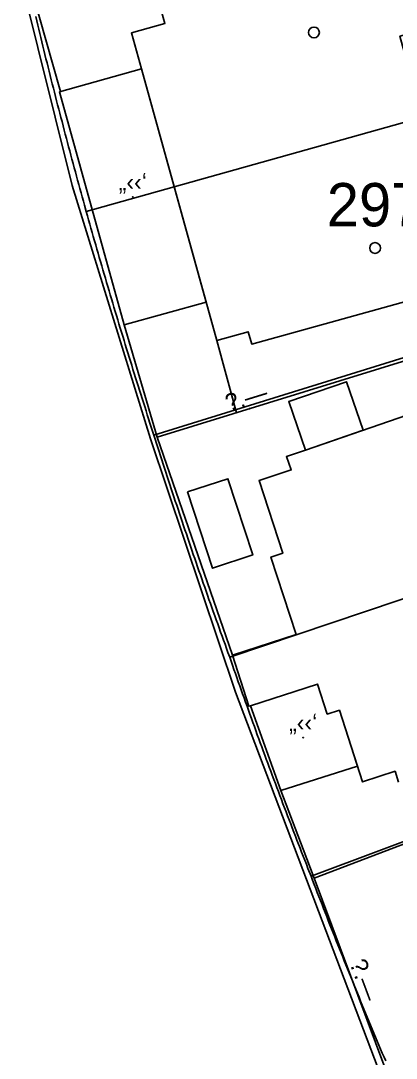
# Model space of a CAD drawing. Header units: metres. Extents: x 218299 to 220222, y 572714 to 574340.
# Drawn here: x 218750.95 to 218768.29, y 573293.42 to 573341.32 of the extents above; entities that cross this region are included whole.
import ezdxf
from ezdxf.enums import TextEntityAlignment as Align

# ---------------------------------------------------------------- set-up
doc = ezdxf.new("R2010")
doc.units = ezdxf.units.M
doc.header["$MEASUREMENT"] = 0
for name, color, linetype in [('1602', 44, 'Continuous'), ('1603', 44, 'Continuous'), ('A_POINTS', 2, 'Continuous'), ('M2200', 253, 'Continuous'), ('M2207', 253, 'Continuous'), ('M2601', 253, 'Continuous'), ('M2602', 253, 'Continuous'), ('M2605', 253, 'Continuous'), ('M2805', 253, 'Continuous')]:
    doc.layers.add(name, color=color, linetype=linetype)
doc.styles.add('HEBTXT', font='HEBTXT')
doc.styles.add('MAVAT_HEBTXT', font='HEBTXT')

# ---------------------------------------------------------------- blocks, each defined once
blk = doc.blocks.new('1603')
at = {"layer": 'A_POINTS'}
blk.add_circle((0, 0), 0.25, dxfattribs=at)
at = {"color": 0, "style": 'HEBTXT'}
blk.add_attdef('PARCEL_NUM', text='', height=2, dxfattribs=at).set_placement((0, 1), align=Align.CENTER)
at = {"color": 0, "style": 'HEBTXT', "flags": 1}
blk.add_attdef('LOT_NUM', text='', height=2, dxfattribs=at).set_placement((0, -2.5), align=Align.CENTER)
blk = doc.blocks.new('M2605')
blk.add_circle((0, 0), 0.025)
at = {"style": 'MAVAT_HEBTXT'}
blk.add_attdef('NAME', text='', height=0.8, dxfattribs=at).set_placement((0, 1.592), align=Align.MIDDLE)
blk = doc.blocks.new('M2207')
blk.add_circle((0, 0), 0.025)
at = {"style": 'MAVAT_HEBTXT'}
blk.add_attdef('NAME', text='', height=0.8, dxfattribs=at).set_placement((0, 1.592), align=Align.MIDDLE)
blk = doc.blocks.new('111')
at = {"layer": 'M2200'}
for points in [[(218757.453, 573341.752, 571.108), (218757.607, 573341.197, 571.033), (218756.06, 573340.767, 569.608), (218756.524, 573339.095, 569.608), (218760.002, 573326.554, 569.608), (218761.456, 573326.958, 571.033), (218761.614, 573326.388, 571.033), (218770.33, 573328.805, 571.033), (218770.198, 573329.281, 571.033), (218772.006, 573329.782, 568.483), (218771.075, 573333.136, 569.608), (218771.075, 573333.136, 569.608), (218770.571, 573332.996, 569.608), (218770.571, 573332.996, 569.608), (218768.46, 573340.606, 569.608), (218768.46, 573340.606, 569.608), (218768.952, 573340.742, 569.608), (218768.952, 573340.742, 569.608), (218768.887, 573340.976, 569.525), (218768.013, 573344.128, 568.408)], [(218768.396, 573306.165, 570.058), (218768.234, 573306.666, 569.908), (218766.735, 573306.18, 568.408), (218765.662, 573309.487, 568.333), (218765.662, 573309.487, 568.333), (218765.1, 573309.305, 566.683), (218764.65, 573310.693, 566.608), (218761.557, 573309.69, 566.535), (218761.485, 573309.667, 566.533), (218760.719, 573312.029, 567.433), (218763.661, 573312.983, 567.358), (218762.503, 573316.555, 566.758), (218763.047, 573316.732, 567.733), (218761.955, 573320.098, 568.558), (218763.437, 573320.579, 570.058), (218763.214, 573321.198, 570.058), (218764.091, 573321.5, 570.058), (218771.809, 573324.153, 570.058)]]:
    blk.add_polyline3d(points, dxfattribs=at)
at = {"layer": 'M2207'}
for points in [[(218756.524, 573339.095, 568.483), (218759.51, 573328.328, 568.408), (218755.718, 573327.276, 567.733), (218752.731, 573338.043, 567.733)], [(218764.091, 573321.5, 566.308), (218766.76, 573322.417, 566.308), (218765.991, 573324.654, 566.308), (218763.322, 573323.737, 566.308), (218764.091, 573321.5, 566.308)], [(218758.647, 573319.565, 565.483), (218759.8, 573316.043, 565.483), (218761.665, 573316.653, 565.408), (218760.511, 573320.175, 565.408), (218758.647, 573319.565, 565.483)], [(218764.65, 573310.693, 566.608), (218765.1, 573309.305, 566.683), (218765.662, 573309.487, 566.683), (218766.499, 573306.906, 566.683), (218762.961, 573305.777, 566.383), (218761.557, 573309.69, 566.458)]]:
    blk.add_polyline3d(points, close=True, dxfattribs=at)
at = {"layer": 'M2601'}
blk.add_polyline3d([(218760.002, 573326.554, 567.324), (218760.904, 573323.223, 567.324)], dxfattribs=at)
at = {"layer": 'M2602'}
for points in [[(218755.718, 573327.276, 567.685), (218757.251, 573322.096, 567.535)], [(218763.99, 573303.078, 565.735), (218762.961, 573305.777, 565.735)]]:
    blk.add_polyline3d(points, dxfattribs=at)
at = {"layer": 'M2605'}
for points in [[(218752.776, 573338.055, 566.019), (218751.455, 573342.725, 566.077), (218751.589, 573342.767, 566.077)], [(218775.976, 573327.872, 565.285), (218757.251, 573322.096, 565.435), (218760.719, 573312.029, 564.835)], [(218782.848, 573308.727, 564.235), (218764.502, 573301.733, 564.31), (218763.99, 573303.078, 564.31)], [(218764.502, 573301.733, 563.86), (218768.152, 573291.967, 564.01)]]:
    blk.add_polyline3d(points, dxfattribs=at)
at = {"layer": 'M2805'}
blk.add_polyline3d([(218750.945, 573343.249, 566.226), (218753.318, 573333.72, 565.986), (218756.945, 573322.022, 565.386), (218760.862, 573310.32, 564.486), (218764.874, 573299.76, 563.736), (218767.8, 573292.052, 563.586), (218758.47, 573288.32, 563.286), (218763.051, 573277.572, 562.536), (218766.779, 573269.927, 561.636), (218773.14, 573257.191, 561.186)], dxfattribs=at)
at = {"layer": 'M2207'}
ref = blk.add_blockref('M2207', (218756.121, 573333.185), dxfattribs=dict(at, xscale=0.5, yscale=0.5, zscale=0.5))
ref.add_attrib('NAME', '„‹‹‘', dxfattribs={"layer": '0', "height": 0.8, "style": 'MAVAT_HEBTXT'}).set_placement((218756.121, 573333.81), align=Align.MIDDLE)
ref = blk.add_blockref('M2207', (218763.991, 573308.221), dxfattribs=dict(at, xscale=0.5, yscale=0.5, zscale=0.5))
ref.add_attrib('NAME', '„‹‹‘', dxfattribs={"layer": '0', "height": 0.8, "style": 'MAVAT_HEBTXT'}).set_placement((218763.991, 573308.846), align=Align.MIDDLE)
at = {"layer": 'M2605'}
ref = blk.add_blockref('M2605', (218761.518, 573323.412), dxfattribs=dict(at, xscale=0.5, yscale=0.5, zscale=0.5))
ref.add_attrib('NAME', '\x9a.—', dxfattribs={"layer": '0', "height": 0.8, "rotation": 17.142, "style": 'MAVAT_HEBTXT'}).set_placement((218761.356, 573323.938), align=Align.MIDDLE)
ref = blk.add_blockref('M2605', (218766.327, 573296.85), dxfattribs=dict(at, xscale=0.5, yscale=0.5, zscale=0.5))
ref.add_attrib('NAME', '\x9a.—', dxfattribs={"layer": '0', "height": 0.8, "rotation": 290.4898, "style": 'MAVAT_HEBTXT'}).set_placement((218766.842, 573297.043), align=Align.MIDDLE)

msp = doc.modelspace()

# ---------------------------------------------------------------- linework, layer by layer
at = {"layer": '1602'}
for points in [[(218777.977, 573339.243), (218753.972, 573332.508), (218753.8912, 573332.7986), (218753.8378, 573332.9914), (218753.7846, 573333.1841), (218753.7315, 573333.377), (218753.6785, 573333.5698), (218753.6257, 573333.7627), (218753.5731, 573333.9557), (218753.5206, 573334.1487), (218753.4682, 573334.3417), (218753.416, 573334.5347), (218753.3639, 573334.7279), (218753.312, 573334.921), (218753.2603, 573335.1142), (218753.2086, 573335.3074), (218753.1572, 573335.5007), (218753.1059, 573335.694), (218753.0547, 573335.8873), (218753.0037, 573336.0807), (218752.9528, 573336.2741), (218752.9021, 573336.4676), (218752.8515, 573336.6611), (218752.8011, 573336.8546), (218752.7508, 573337.0482), (218752.7007, 573337.2418), (218752.6507, 573337.4355), (218752.6009, 573337.6292), (218752.5512, 573337.8229), (218752.5017, 573338.0167), (218752.4523, 573338.2105), (218752.4031, 573338.4043), (218752.354, 573338.5982), (218752.3051, 573338.7921), (218752.2563, 573338.9861), (218752.2077, 573339.1801), (218752.1592, 573339.3741), (218752.1108, 573339.5682), (218752.0626, 573339.7623), (218752.0146, 573339.9565), (218751.9667, 573340.1506), (218751.919, 573340.3449), (218751.8714, 573340.5391), (218751.824, 573340.7334), (218751.7767, 573340.9277), (218751.7295, 573341.1221), (218751.6825, 573341.3165), (218751.6357, 573341.5109)], [(218751.6357, 573341.5109), (218751.6825, 573341.3165), (218751.7295, 573341.1221), (218751.7767, 573340.9277), (218751.824, 573340.7334), (218751.8714, 573340.5391), (218751.919, 573340.3449), (218751.9667, 573340.1506), (218752.0146, 573339.9565), (218752.0626, 573339.7623), (218752.1108, 573339.5682), (218752.1592, 573339.3741), (218752.2077, 573339.1801), (218752.2563, 573338.9861), (218752.3051, 573338.7921), (218752.354, 573338.5982), (218752.4031, 573338.4043), (218752.4523, 573338.2105), (218752.5017, 573338.0167), (218752.5512, 573337.8229), (218752.6009, 573337.6292), (218752.6507, 573337.4355), (218752.7007, 573337.2418), (218752.7508, 573337.0482), (218752.8011, 573336.8546), (218752.8515, 573336.6611), (218752.9021, 573336.4676), (218752.9528, 573336.2741), (218753.0037, 573336.0807), (218753.0547, 573335.8873), (218753.1059, 573335.694), (218753.1572, 573335.5007), (218753.2086, 573335.3074), (218753.2603, 573335.1142), (218753.312, 573334.921), (218753.3639, 573334.7279), (218753.416, 573334.5347), (218753.4682, 573334.3417), (218753.5206, 573334.1487), (218753.5731, 573333.9557), (218753.6257, 573333.7627), (218753.6785, 573333.5698), (218753.7315, 573333.377), (218753.7846, 573333.1841), (218753.8378, 573332.9914), (218753.8912, 573332.7986), (218753.972, 573332.508), (218754.026, 573332.3154), (218754.0802, 573332.1229), (218754.1345, 573331.9304), (218754.189, 573331.738), (218754.2436, 573331.5456), (218754.2983, 573331.3532), (218754.3532, 573331.1609), (218754.4083, 573330.9686), (218754.4635, 573330.7764), (218754.5188, 573330.5842), (218754.5743, 573330.3921), (218754.63, 573330.2), (218754.6857, 573330.0079), (218754.7417, 573329.8159), (218754.7978, 573329.6239), (218754.854, 573329.432), (218754.9104, 573329.2401), (218754.9669, 573329.0482), (218755.0236, 573328.8564), (218755.0804, 573328.6647), (218755.1374, 573328.473), (218755.1945, 573328.2813), (218755.2518, 573328.0897), (218755.3092, 573327.8981), (218755.3668, 573327.7066), (218755.4245, 573327.5151), (218755.4823, 573327.3236), (218755.5403, 573327.1322), (218755.5985, 573326.9408), (218755.6568, 573326.7495), (218755.7152, 573326.5583), (218755.7738, 573326.367), (218755.8325, 573326.1759), (218755.8914, 573325.9847), (218755.9505, 573325.7936), (218756.0096, 573325.6026), (218756.069, 573325.4116), (218756.1284, 573325.2206), (218756.1881, 573325.0297), (218756.2478, 573324.8389), (218756.3077, 573324.6481), (218756.3678, 573324.4573), (218756.428, 573324.2666), (218756.4884, 573324.0759), (218756.5489, 573323.8853), (218756.6095, 573323.6947), (218756.6703, 573323.5041), (218756.7313, 573323.3137), (218756.7923, 573323.1232), (218756.8536, 573322.9328), (218756.915, 573322.7425), (218756.9765, 573322.5522), (218757.095, 573322.187), (218757.1558, 573321.9965), (218757.2167, 573321.806), (218757.2778, 573321.6155), (218757.339, 573321.4251), (218757.4004, 573321.2348), (218757.4619, 573321.0445), (218757.5235, 573320.8542), (218757.5853, 573320.664), (218757.6473, 573320.4738), (218757.7094, 573320.2837), (218757.7716, 573320.0936), (218757.834, 573319.9036), (218757.8965, 573319.7136), (218757.9592, 573319.5237), (218758.0221, 573319.3338), (218758.085, 573319.144), (218758.1481, 573318.9542), (218758.2114, 573318.7645), (218758.2748, 573318.5748), (218758.3384, 573318.3852), (218758.4021, 573318.1956), (218758.4659, 573318.0061), (218758.5299, 573317.8166), (218758.5941, 573317.6272), (218758.6584, 573317.4378), (218758.7228, 573317.2484), (218758.7874, 573317.0591), (218758.8521, 573316.8699), (218758.917, 573316.6807), (218758.982, 573316.4916), (218759.0471, 573316.3025), (218759.1124, 573316.1135), (218759.1779, 573315.9245), (218759.2435, 573315.7355), (218759.3092, 573315.5466), (218759.3751, 573315.3578), (218759.4411, 573315.169), (218759.5073, 573314.9803), (218759.5736, 573314.7916), (218759.6401, 573314.603), (218759.7067, 573314.4144), (218759.7735, 573314.2259), (218759.8404, 573314.0374), (218759.9074, 573313.849), (218759.9746, 573313.6606), (218760.0419, 573313.4723), (218760.1094, 573313.284), (218760.1771, 573313.0958), (218760.2448, 573312.9076), (218760.3127, 573312.7195), (218760.3808, 573312.5314), (218760.449, 573312.3434), (218760.5174, 573312.1555), (218760.597, 573311.937), (218760.6628, 573311.7481), (218760.7288, 573311.5593), (218760.7949, 573311.3706), (218760.8612, 573311.1819), (218760.9276, 573310.9932), (218760.9942, 573310.8046), (218761.0609, 573310.6161), (218761.1277, 573310.4276), (218761.1947, 573310.2391), (218761.2618, 573310.0507), (218761.3291, 573309.8624), (218761.3965, 573309.6741), (218761.4641, 573309.4859), (218761.5318, 573309.2977), (218761.5997, 573309.1095), (218761.6677, 573308.9215), (218761.7358, 573308.7334), (218761.8041, 573308.5455), (218761.8726, 573308.3575), (218761.9412, 573308.1697), (218762.0099, 573307.9818), (218762.0788, 573307.7941), (218762.1478, 573307.6064), (218762.2169, 573307.4187), (218762.2863, 573307.2311), (218762.3557, 573307.0435), (218762.4253, 573306.856), (218762.495, 573306.6686), (218762.5649, 573306.4812), (218762.6349, 573306.2938), (218762.7051, 573306.1066), (218762.7754, 573305.9193), (218762.8459, 573305.7322), (218762.9165, 573305.545), (218762.9872, 573305.358), (218763.0581, 573305.1709), (218763.1292, 573304.984), (218763.2003, 573304.7971), (218763.2717, 573304.6102), (218763.3431, 573304.4234), (218763.4147, 573304.2367), (218763.4865, 573304.05), (218763.5584, 573303.8634), (218763.6304, 573303.6768), (218763.7026, 573303.4903), (218763.7749, 573303.3038), (218763.8474, 573303.1174), (218763.92, 573302.9311), (218763.9928, 573302.7448), (218764.0657, 573302.5585), (218764.1387, 573302.3723), (218764.2119, 573302.1862), (218764.356, 573301.821), (218764.4277, 573301.6343), (218764.4996, 573301.4476), (218764.5715, 573301.2611), (218764.6437, 573301.0745), (218764.716, 573300.888), (218764.7884, 573300.7016), (218764.861, 573300.5152), (218764.9337, 573300.3289), (218765.0065, 573300.1427), (218765.0795, 573299.9565), (218765.1527, 573299.7703), (218765.2259, 573299.5842), (218765.2994, 573299.3982), (218765.3729, 573299.2122), (218765.4467, 573299.0263), (218765.5205, 573298.8404), (218765.5945, 573298.6546), (218765.6686, 573298.4689), (218765.7429, 573298.2832), (218765.8174, 573298.0975), (218765.8919, 573297.912), (218765.9666, 573297.7264), (218766.0415, 573297.541), (218766.1165, 573297.3556), (218766.1916, 573297.1702), (218766.2669, 573296.9849), (218766.3423, 573296.7997), (218766.4179, 573296.6145), (218766.4936, 573296.4294), (218766.5695, 573296.2444), (218766.6455, 573296.0594), (218766.7216, 573295.8744), (218766.7979, 573295.6895), (218766.8743, 573295.5047), (218766.9509, 573295.3199), (218767.0276, 573295.1352), (218767.1044, 573294.9506), (218767.1814, 573294.766), (218767.2586, 573294.5815), (218767.3358, 573294.397), (218767.4132, 573294.2126), (218767.4908, 573294.0283), (218767.5685, 573293.844), (218767.6463, 573293.6597), (218767.7243, 573293.4756), (218767.8024, 573293.2915)], [(218780.865, 573329.558), (218757.095, 573322.187), (218756.9765, 573322.5522), (218756.915, 573322.7425), (218756.8536, 573322.9328), (218756.7923, 573323.1232), (218756.7313, 573323.3137), (218756.6703, 573323.5041), (218756.6095, 573323.6947), (218756.5489, 573323.8853), (218756.4884, 573324.0759), (218756.428, 573324.2666), (218756.3678, 573324.4573), (218756.3077, 573324.6481), (218756.2478, 573324.8389), (218756.1881, 573325.0297), (218756.1284, 573325.2206), (218756.069, 573325.4116), (218756.0096, 573325.6026), (218755.9505, 573325.7936), (218755.8914, 573325.9847), (218755.8325, 573326.1759), (218755.7738, 573326.367), (218755.7152, 573326.5583), (218755.6568, 573326.7495), (218755.5985, 573326.9408), (218755.5403, 573327.1322), (218755.4823, 573327.3236), (218755.4245, 573327.5151), (218755.3668, 573327.7066), (218755.3092, 573327.8981), (218755.2518, 573328.0897), (218755.1945, 573328.2813), (218755.1374, 573328.473), (218755.0804, 573328.6647), (218755.0236, 573328.8564), (218754.9669, 573329.0482), (218754.9104, 573329.2401), (218754.854, 573329.432), (218754.7978, 573329.6239), (218754.7417, 573329.8159), (218754.6857, 573330.0079), (218754.63, 573330.2), (218754.5743, 573330.3921), (218754.5188, 573330.5842), (218754.4635, 573330.7764), (218754.4083, 573330.9686), (218754.3532, 573331.1609), (218754.2983, 573331.3532), (218754.2436, 573331.5456), (218754.189, 573331.738), (218754.1345, 573331.9304), (218754.0802, 573332.1229), (218754.026, 573332.3154), (218753.972, 573332.508), (218777.977, 573339.243)], [(218784.072, 573319.838), (218760.597, 573311.937), (218760.5174, 573312.1555), (218760.449, 573312.3434), (218760.3808, 573312.5314), (218760.3127, 573312.7195), (218760.2448, 573312.9076), (218760.1771, 573313.0958), (218760.1094, 573313.284), (218760.0419, 573313.4723), (218759.9746, 573313.6606), (218759.9074, 573313.849), (218759.8404, 573314.0374), (218759.7735, 573314.2259), (218759.7067, 573314.4144), (218759.6401, 573314.603), (218759.5736, 573314.7916), (218759.5073, 573314.9803), (218759.4411, 573315.169), (218759.3751, 573315.3578), (218759.3092, 573315.5466), (218759.2435, 573315.7355), (218759.1779, 573315.9245), (218759.1124, 573316.1135), (218759.0471, 573316.3025), (218758.982, 573316.4916), (218758.917, 573316.6807), (218758.8521, 573316.8699), (218758.7874, 573317.0591), (218758.7228, 573317.2484), (218758.6584, 573317.4378), (218758.5941, 573317.6272), (218758.5299, 573317.8166), (218758.4659, 573318.0061), (218758.4021, 573318.1956), (218758.3384, 573318.3852), (218758.2748, 573318.5748), (218758.2114, 573318.7645), (218758.1481, 573318.9542), (218758.085, 573319.144), (218758.0221, 573319.3338), (218757.9592, 573319.5237), (218757.8965, 573319.7136), (218757.834, 573319.9036), (218757.7716, 573320.0936), (218757.7094, 573320.2837), (218757.6473, 573320.4738), (218757.5853, 573320.664), (218757.5235, 573320.8542), (218757.4619, 573321.0445), (218757.4004, 573321.2348), (218757.339, 573321.4251), (218757.2778, 573321.6155), (218757.2167, 573321.806), (218757.1558, 573321.9965), (218757.095, 573322.187), (218780.865, 573329.558)], [(218787.601, 573310.513), (218764.356, 573301.821), (218764.2119, 573302.1862), (218764.1387, 573302.3723), (218764.0657, 573302.5585), (218763.9928, 573302.7448), (218763.92, 573302.9311), (218763.8474, 573303.1174), (218763.7749, 573303.3038), (218763.7026, 573303.4903), (218763.6304, 573303.6768), (218763.5584, 573303.8634), (218763.4865, 573304.05), (218763.4147, 573304.2367), (218763.3431, 573304.4234), (218763.2717, 573304.6102), (218763.2003, 573304.7971), (218763.1292, 573304.984), (218763.0581, 573305.1709), (218762.9872, 573305.358), (218762.9165, 573305.545), (218762.8459, 573305.7322), (218762.7754, 573305.9193), (218762.7051, 573306.1066), (218762.6349, 573306.2938), (218762.5649, 573306.4812), (218762.495, 573306.6686), (218762.4253, 573306.856), (218762.3557, 573307.0435), (218762.2863, 573307.2311), (218762.2169, 573307.4187), (218762.1478, 573307.6064), (218762.0788, 573307.7941), (218762.0099, 573307.9818), (218761.9412, 573308.1697), (218761.8726, 573308.3575), (218761.8041, 573308.5455), (218761.7358, 573308.7334), (218761.6677, 573308.9215), (218761.5997, 573309.1095), (218761.5318, 573309.2977), (218761.4641, 573309.4859), (218761.3965, 573309.6741), (218761.3291, 573309.8624), (218761.2618, 573310.0507), (218761.1947, 573310.2391), (218761.1277, 573310.4276), (218761.0609, 573310.6161), (218760.9942, 573310.8046), (218760.9276, 573310.9932), (218760.8612, 573311.1819), (218760.7949, 573311.3706), (218760.7288, 573311.5593), (218760.6628, 573311.7481), (218760.597, 573311.937), (218784.072, 573319.838)], [(218767.8024, 573293.2915), (218767.7243, 573293.4756), (218767.6463, 573293.6597), (218767.5685, 573293.844), (218767.4908, 573294.0283), (218767.4132, 573294.2126), (218767.3358, 573294.397), (218767.2586, 573294.5815), (218767.1814, 573294.766), (218767.1044, 573294.9506), (218767.0276, 573295.1352), (218766.9509, 573295.3199), (218766.8743, 573295.5047), (218766.7979, 573295.6895), (218766.7216, 573295.8744), (218766.6455, 573296.0594), (218766.5695, 573296.2444), (218766.4936, 573296.4294), (218766.4179, 573296.6145), (218766.3423, 573296.7997), (218766.2669, 573296.9849), (218766.1916, 573297.1702), (218766.1165, 573297.3556), (218766.0415, 573297.541), (218765.9666, 573297.7264), (218765.8919, 573297.912), (218765.8174, 573298.0975), (218765.7429, 573298.2832), (218765.6686, 573298.4689), (218765.5945, 573298.6546), (218765.5205, 573298.8404), (218765.4467, 573299.0263), (218765.3729, 573299.2122), (218765.2994, 573299.3982), (218765.2259, 573299.5842), (218765.1527, 573299.7703), (218765.0795, 573299.9565), (218765.0065, 573300.1427), (218764.9337, 573300.3289), (218764.861, 573300.5152), (218764.7884, 573300.7016), (218764.716, 573300.888), (218764.6437, 573301.0745), (218764.5715, 573301.2611), (218764.4996, 573301.4476), (218764.4277, 573301.6343), (218764.356, 573301.821), (218787.601, 573310.513)]]:
    msp.add_lwpolyline(points, dxfattribs=at)

# ---------------------------------------------------------------- block references
msp.add_blockref('111', (0, 0))
at = {"layer": '1603'}
for p, values in [((218764.4901, 573340.7768), {'PARCEL_NUM': '296'}), ((218767.3127, 573330.8269), {'PARCEL_NUM': '297'})]:
    msp.add_blockref('1603', p, dxfattribs=at).add_auto_attribs(values)

doc.saveas('drawing.dxf')
